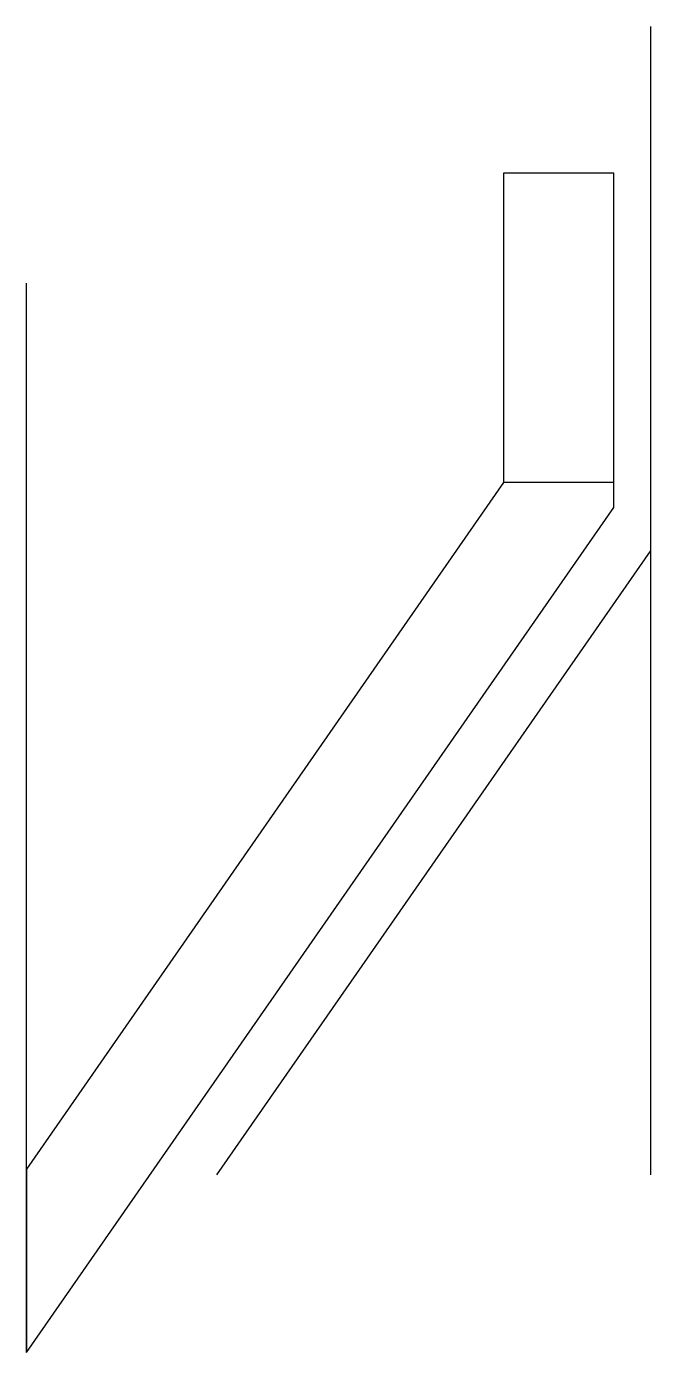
# Model space of a CAD drawing. Header units: millimetres. Extents: x -20 to -3, y 13.9 to 50.
import ezdxf

# ---------------------------------------------------------------- set-up
doc = ezdxf.new("R2010")
doc.units = ezdxf.units.MM
doc.layers.get('0').update_dxf_attribs({"linetype": 'CONTINUOUS'})

msp = doc.modelspace()

# ---------------------------------------------------------------- linework, layer by layer
for p, q in [((-3, 50), (-3, 18.7)), ((-20, 13.856), (-20, 43)), ((-4, 37.569), (-7, 37.569)), ((-14.811, 18.7), (-3, 35.7))]:
    msp.add_line(p, q)
msp.add_lwpolyline([(-20, 13.856), (-4, 36.887), (-4, 37.569), (-4, 46), (-7, 46), (-7, 37.569), (-20, 18.856)], close=True)

doc.saveas('drawing.dxf')
